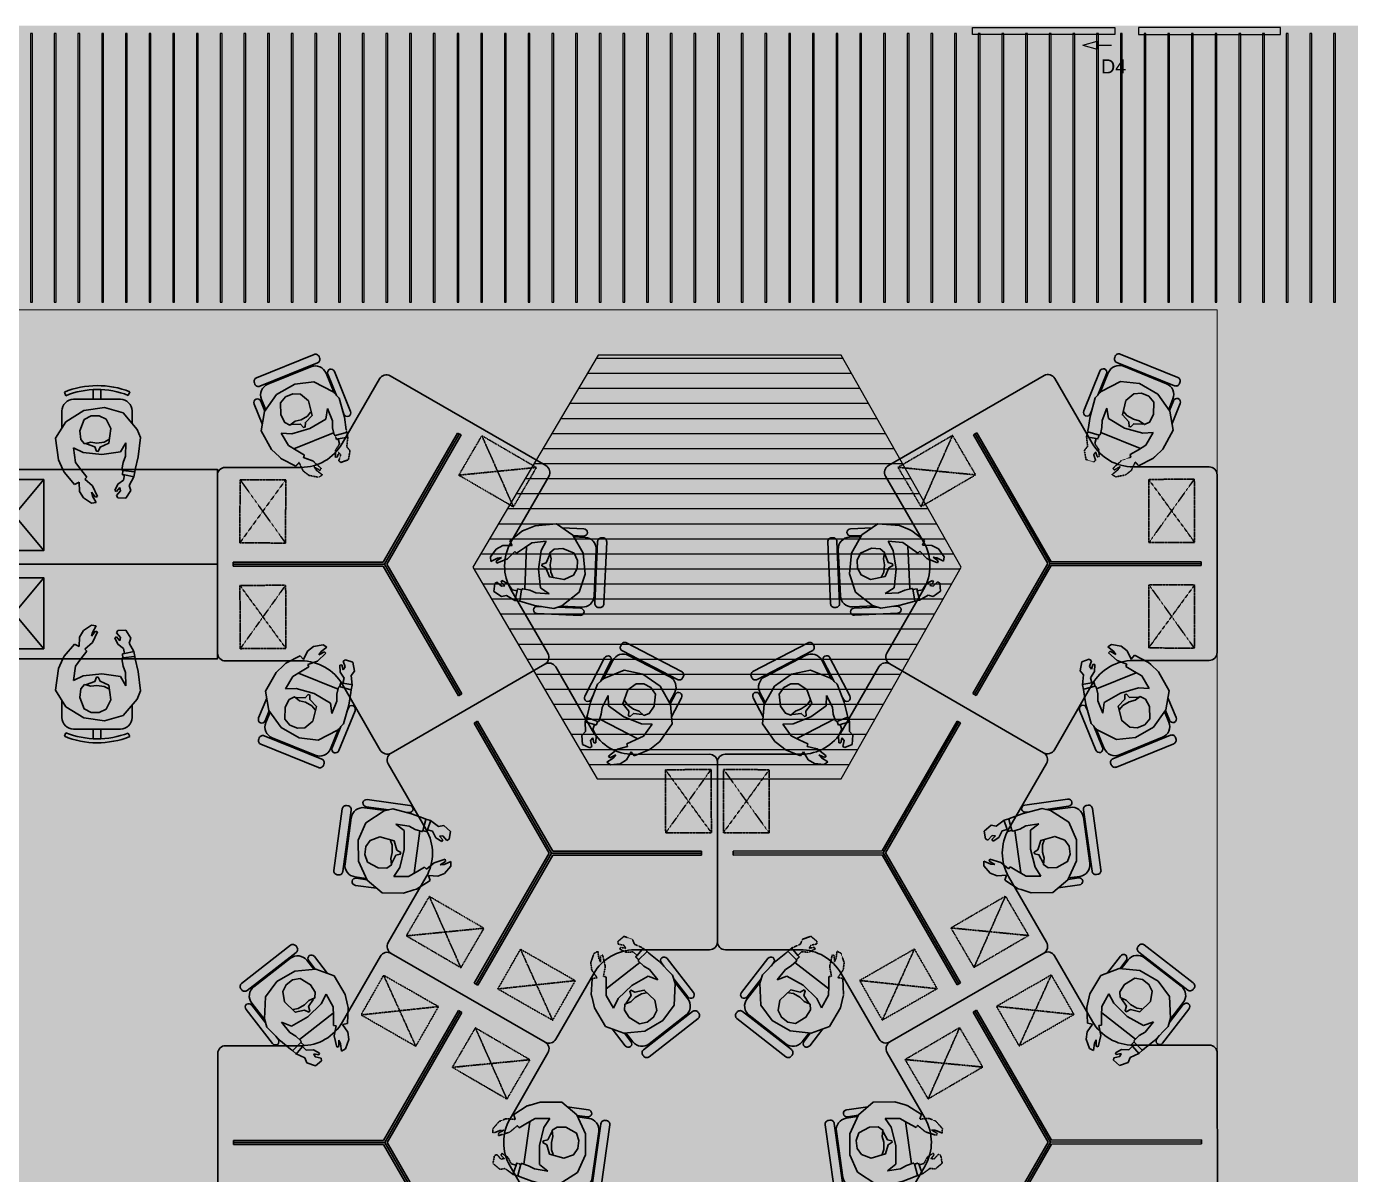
# Model space of a CAD drawing. Header units: millimetres. Extents: x 263321 to 4958806, y 33647 to 987811.
# Drawn here: x 2375813 to 2384197, y 465209 to 472477 of the extents above; entities that cross this region are included whole.
import ezdxf

# ---------------------------------------------------------------- set-up
doc = ezdxf.new("R2010")
doc.units = ezdxf.units.MM
doc.linetypes.add('( Hidden )', pattern=[0.375, 0.25, -0.125])
doc.linetypes.add('HIDDEN2', pattern=[0.1875, 0.125, -0.0625])
for name, color, linetype, lineweight in [('A-FURN-MODULAR', 6, 'Continuous', 18), ('A-FURN-TABLE-GROMMET', 7, 'Continuous', 9), ('FURNITURE', 30, 'Continuous', 5)]:
    doc.layers.add(name, color=color, linetype=linetype, lineweight=lineweight)
for name, color, linetype in [('CEILING TOA', 7, 'Continuous'), ('DOOR', 5, 'Continuous'), ('FLOORING TOA', 7, 'Continuous')]:
    doc.layers.add(name, color=color, linetype=linetype)
doc.layers.add('DOOR INDICATION', color=7, linetype='Continuous', lineweight=0, true_color=0xd10069)
doc.styles.add('2MM', font='arial.ttf')
pattern_1 = [(180, (13069.08, -1205.73), (-7e-15, -95.25), [])]

# ---------------------------------------------------------------- blocks, each defined once
blk = doc.blocks.new('bhguyfjhg')
at = {"layer": 'FURNITURE', "color": 20, "lineweight": 30}
for p, q in [((565286.4, -8857.1), (564312.2, -9419.7)), ((565595, -9291.4), (565354.7, -8875.4)), ((566328.1, -9441.4), (565854.8, -9441.4)), ((564534.1, -9903.8), (564293.9, -9488)), ((566378.1, -10628.9), (566378.1, -9491.4)), ((564534.1, -10203.9), (564293.9, -10619.7)), ((565286.4, -11250.7), (564312.2, -10688)), ((566328.1, -10678.9), (565847.6, -10678.9)), ((565587.8, -10828.8), (565354.7, -11232.4))]:
    blk.add_line(p, q, dxfattribs=at)
at = {"layer": 'FURNITURE', "color": 8, "lineweight": 30, "ltscale": 5}
for p, q in [((565794.3, -8834), (565711, -8940.7)), ((565789.1, -8914.3), (565830.1, -8861.9)), ((565798.4, -8915.3), (565842.7, -8858.6)), ((566219.5, -9050.8), (565910, -8809.1)), ((565945.9, -8845.9), (566178, -9027)), ((564085.9, -9850.4), (564220.1, -9831.9)), ((564158.1, -9886.2), (564092.1, -9895.3)), ((564059.8, -10326.9), (564006.3, -9937.9)), ((564154.2, -9894.8), (564082.9, -9904.6)), ((564020.1, -9987.5), (564060.2, -10279.1)), ((566151.1, -11037, 0), (566088.6, -10916.8, 0)), ((566075.4, -11006.9, 0), (566108.6, -11070.7, 0)), ((566080.1, -10998.8, 0), (566110.9, -11057.9, 0)), ((565777.2, -11333.6, 0), (566125.7, -11152.5, 0)), ((566077.2, -11170, 0), (565816, -11305.7, 0))]:
    blk.add_line(p, q, dxfattribs=at)
at = {"layer": 'FURNITURE', "color": 8, "lineweight": 30}
for p, q in [((565599.1, -9073.6, 0), (565668.9, -8956, 0)), ((565668.9, -8956, 0), (565784.9, -8913.9, 0)), ((565784.9, -8913.9, 0), (565917.4, -8927, 0)), ((565917.4, -8927, 0), (566031.9, -8993.5, 0)), ((566031.9, -8993.5, 0), (566103.8, -9091.4, 0)), ((565583.7, -9139, 0), (565599.1, -9073.6, 0)), ((565720.1, -9073.1, 0), (565674.2, -9153.4, 0)), ((565750, -9133.2, 0), (565720.1, -9073.1, 0)), ((565835.5, -9216.1, 0), (565750, -9133.2, 0)), ((566103.8, -9091.4, 0), (566110, -9229.1, 0)), ((565584.1, -9258.8, 0), (565579.3, -9157.5, 0)), ((565673.6, -9209.2, 0), (565672.9, -9270.5, 0)), ((565673.6, -9209.2, 0), (565674.2, -9153.4, 0)), ((565938.9, -9275, 0), (565835.5, -9216.1, 0)), ((566001.1, -9250.5, 0), (565948.2, -9316.2, 0)), ((566094, -9281.6, 0), (566007.7, -9369.6, 0)), ((566110, -9229.1, 0), (566094, -9281.6, 0)), ((565878.1, -9368.9, 0), (565911.3, -9338.5, 0)), ((565948.2, -9316.2, 0), (565911.3, -9338.5, 0)), ((565944.3, -9420.6, 0), (566007.7, -9369.6, 0)), ((565845.3, -9428.3, 0), (565869, -9405.2, 0)), ((565869, -9405.2, 0), (565860.1, -9396.7, 0)), ((564254.4, -9803.2, 0), (564159.8, -9882.4, 0)), ((564391.2, -9801.9, 0), (564254.4, -9803.2, 0)), ((564455.5, -9821.5, 0), (564391.2, -9801.9, 0)), ((564159.8, -9882.4, 0), (564104.5, -10003.5, 0)), ((564473.7, -9827, 0), (564455.5, -9821.5, 0)), ((564558.9, -9882, 0), (564473.7, -9827, 0)), ((564548.5, -9912.3, 0), (564558.9, -9882, 0)), ((564366.9, -9962.4, 0), (564330, -9906.3, 0)), ((564330, -9906.3, 0), (564422.4, -9907, 0)), ((564395.7, -10077.9, 0), (564366.9, -9962.4, 0)), ((564471, -9934.5, 0), (564422.4, -9907, 0)), ((564471, -9934.5, 0), (564524.4, -9964.7, 0)), ((564524.4, -9964.7, 0), (564535.2, -9952, 0)), ((564535.2, -9952, 0), (564584.1, -9993.3, 0)), ((564607.2, -9907.7, 0), (564548.5, -9912.3, 0)), ((564650.6, -9925.8, 0), (564607.2, -9907.7, 0)), ((564691.1, -9972.4, 0), (564650.6, -9925.8, 0)), ((564690.5, -10000.8, 0), (564691.1, -9972.4, 0)), ((564104.5, -10003.5, 0), (564104.5, -10135.9, 0)), ((564584.1, -9993.3, 0), (564654.2, -10015.1, 0)), ((564657.3, -10001.7, 0), (564622, -9981.1, 0)), ((564622, -9981.1, 0), (564647.3, -9983.3, 0)), ((564647.3, -9983.3, 0), (564690.5, -10000.8, 0)), ((564654.2, -10015.1, 0), (564657.3, -10001.7, 0)), ((564104.5, -10135.9, 0), (564153, -10247.3, 0)), ((564394.6, -10197, 0), (564395.7, -10077.9, 0)), ((564632.5, -10128, 0), (564595.4, -10152, 0)), ((564617.9, -10161.8, 0), (564639.4, -10138.4, 0)), ((564639.4, -10138.4, 0), (564632.5, -10128, 0)), ((564665, -10134.8, 0), (564639.1, -10163.7, 0)), ((564679.9, -10142, 0), (564665, -10134.8, 0)), ((564689.2, -10191.5, 0), (564679.9, -10142, 0)), ((564342.3, -10238.4, 0), (564425.6, -10225.7, 0)), ((564425.6, -10225.7, 0), (564463.4, -10204.9, 0)), ((564506.4, -10191.5, 0), (564463.4, -10204.9, 0)), ((564510.2, -10191.2, 0), (564505.7, -10191.6, 0)), ((564511.6, -10197.2, 0), (564510.2, -10191.2, 0)), ((564539.5, -10189.9, 0), (564511.6, -10197.2, 0)), ((564542.3, -10201.9, 0), (564539.5, -10189.9, 0)), ((564574.2, -10193, 0), (564542.3, -10201.9, 0)), ((564562.5, -10260.1, 0), (564612.4, -10223.6, 0)), ((564595.4, -10152, 0), (564574.2, -10193, 0)), ((564612.4, -10223.6, 0), (564645.1, -10228.5, 0)), ((564639.1, -10163.7, 0), (564617.9, -10161.8, 0)), ((564645.1, -10228.5, 0), (564689.2, -10191.5, 0)), ((564153, -10247.3, 0), (564269, -10321.8, 0)), ((564322.4, -10334.3, 0), (564441.9, -10304, 0)), ((564517.8, -10274.8, 0), (564441.9, -10304, 0)), ((564517.8, -10274.8, 0), (564532.5, -10269.1, 0)), ((564532.5, -10269.1, 0), (564562.5, -10260.1, 0)), ((564269, -10321.8, 0), (564322.4, -10334.3, 0)), ((565679.1, -10630.4, 0), (565701.9, -10613.5, 0)), ((565718.3, -10655.6, 0), (565679.1, -10630.4, 0)), ((565701.9, -10613.5, 0), (565763.3, -10619.6, 0)), ((565763.3, -10619.6, 0), (565803.1, -10644.6, 0)), ((565803.1, -10644.6, 0), (565833.4, -10695.2, 0)), ((565524.2, -10741.6, 0), (565569.9, -10720.6, 0)), ((565569.9, -10720.6, 0), (565584.4, -10728.6, 0)), ((565584.4, -10728.6, 0), (565575.8, -10766.5, 0)), ((565688.4, -10668.3, 0), (565697.5, -10658, 0)), ((565746.6, -10712.9, 0), (565688.4, -10668.3, 0)), ((565697.5, -10658, 0), (565734.7, -10675, 0)), ((565734.7, -10675, 0), (565718.3, -10655.6, 0)), ((565808.6, -10729, 0), (565746.6, -10712.9, 0)), ((565804.5, -10745.1, 0), (565808.6, -10729, 0)), ((565833.4, -10695.2, 0), (565852, -10669.2, 0)), ((565852, -10669.2, 0), (565946.2, -10707, 0)), ((565946.2, -10707, 0), (565961.2, -10718.7, 0)), ((565961.2, -10718.7, 0), (566014.3, -10759.8, 0)), ((565519.5, -10799, 0), (565524.2, -10741.6, 0)), ((565542.3, -10822.9, 0), (565519.5, -10799, 0)), ((565575.8, -10766.5, 0), (565589.6, -10782.7, 0)), ((565610.6, -10795.4, 0), (565589.3, -10836.3, 0)), ((565589.6, -10782.7, 0), (565596.3, -10751.6, 0)), ((565596.3, -10751.6, 0), (565608.7, -10751.2, 0)), ((565608.7, -10751.2, 0), (565610.6, -10795.4, 0)), ((565860, -10771.2, 0), (565804.5, -10745.1, 0)), ((565860, -10771.2, 0), (565910.5, -10795, 0)), ((565964.4, -10870.1, 0), (565910.5, -10795, 0)), ((566014.3, -10759.8, 0), (566092.2, -10872.2, 0)), ((565541.3, -10884.7, 0), (565542.3, -10822.9, 0)), ((565551.3, -10914.4, 0), (565541.3, -10884.7, 0)), ((565589.3, -10836.3, 0), (565600.5, -10867.5, 0)), ((565600.5, -10867.5, 0), (565611.9, -10862.9, 0)), ((565611.9, -10862.9, 0), (565622.1, -10889.9, 0)), ((565622.1, -10889.9, 0), (565627.8, -10887.6, 0)), ((565627.8, -10887.6, 0), (565630.1, -10891.5, 0)), ((565629.7, -10890.9, 0), (565643.6, -10933.7, 0)), ((565786.4, -10915.6, 0), (565897.3, -10872.4, 0)), ((565897.3, -10872.4, 0), (565964.4, -10870.1, 0)), ((566092.2, -10872.2, 0), (566082.3, -10995.2, 0)), ((565555.2, -10929.6, 0), (565551.3, -10914.4, 0)), ((565555.2, -10929.6, 0), (565575.2, -11008.5, 0)), ((565648.5, -10976.6, 0), (565643.6, -10933.7, 0)), ((565686.3, -11051.9, 0), (565648.5, -10976.6, 0)), ((565689.9, -10985.3, 0), (565786.4, -10915.6, 0)), ((565619.5, -11123.5, 0), (565575.2, -11008.5, 0)), ((566082.3, -10995.2, 0), (566015.4, -11110.3, 0)), ((565660.5, -11159.9, 0), (565619.5, -11123.5, 0)), ((566015.4, -11110.3, 0), (565907.3, -11186.8)), ((565788.3, -11211.5, 0), (565660.5, -11159.9, 0)), ((565907.3, -11186.8), (565788.3, -11211.5, 0))]:
    blk.add_line(p, q, dxfattribs=at)
at = {"layer": 'FURNITURE', "color": 20, "linetype": 'HIDDEN2', "lineweight": 30, "ltscale": 0.3}
for p, q in [((565334.6, -8995.6), (565130.7, -9445.5)), ((564987.2, -9194), (565477.8, -9246.6)), ((564753.6, -9329), (564554, -9780.2)), ((564408.1, -9530.7), (564899.7, -9579)), ((566340.2, -10182.8), (566049.2, -10581.2)), ((566338.2, -10582.8), (566050.6, -10181.2))]:
    blk.add_line(p, q, dxfattribs=at)
at = {"layer": 'FURNITURE', "color": 18, "lineweight": 30, "ltscale": 5, "true_color": 0x000000}
for p, q in [((564860.1, -9218.7), (564838.5, -9231.3)), ((564838.5, -10876.5), (564860.1, -10889))]:
    blk.add_line(p, q, dxfattribs=at)
at = {"layer": 'FURNITURE', "color": 20, "lineweight": 30, "ltscale": 5}
for p, q in [((565335.3, -10041.4), (564860.1, -9218.7)), ((565313.6, -10053.9), (564838.5, -9231.3)), ((565328.1, -10053.9), (564849.3, -9225)), ((565313.6, -10053.9), (564838.5, -10876.5)), ((565328.1, -10053.9), (564849.3, -10882.8)), ((566278.1, -10053.9), (565328.1, -10053.9)), ((566278.1, -10041.4), (565335.3, -10041.4)), ((566278.1, -10066.4), (566278.1, -10041.4)), ((565335.3, -10066.4), (564860.1, -10889)), ((566278.1, -10066.4), (565335.3, -10066.4))]:
    blk.add_line(p, q, dxfattribs=at)
at = {"layer": 'FURNITURE', "color": 8, "linetype": '( Hidden )', "lineweight": 30, "ltscale": 2}
for p, q in [((565579.3, -9157.5, 0), (565583.7, -9139, 0)), ((565582, -9313.5, 0), (565615.5, -9265, 0)), ((565615.5, -9265, 0), (565584.1, -9258.8, 0)), ((565672.9, -9270.5, 0), (565656.5, -9273.5, 0)), ((565656.5, -9273.5, 0), (565667.6, -9336.5, 0)), ((565575.8, -9360.1, 0), (565582, -9313.5, 0)), ((565595.8, -9418.5, 0), (565575.8, -9360.1, 0)), ((565627.3, -9386.1, 0), (565620.7, -9432.2, 0)), ((565638.1, -9363.1, 0), (565627.3, -9386.1, 0)), ((565638.1, -9404, 0), (565638.1, -9363.1, 0)), ((565667.6, -9336.5, 0), (565651.3, -9408, 0)), ((565860.1, -9396.7, 0), (565880.4, -9376.3, 0)), ((565620.7, -9432.2, 0), (565595.8, -9418.5, 0)), ((565651.3, -9408, 0), (565638.1, -9404, 0)), ((565749.4, -9477.6, 0), (565787.3, -9469.7, 0)), ((565759.8, -9446.1, 0), (565799.2, -9426, 0)), ((565765.3, -9457.2, 0), (565759.8, -9446.1, 0)), ((565796.4, -9450.4, 0), (565765.3, -9457.2, 0)), ((565787.3, -9469.7, 0), (565796.4, -9450.4, 0)), ((565799.2, -9426, 0), (565845.3, -9428.3, 0)), ((565909.2, -9451.8, 0), (565852.6, -9476.7, 0)), ((565932.1, -9430.5, 0), (565909.2, -9451.8, 0)), ((565944.3, -9420.6, 0), (565932.1, -9430.5, 0)), ((565748, -9494.1, 0), (565749.4, -9477.6, 0)), ((565786.2, -9526.9, 0), (565748, -9494.1, 0)), ((565840.4, -9507.4, 0), (565786.2, -9526.9, 0)), ((565852.6, -9476.7, 0), (565840.4, -9507.4, 0))]:
    blk.add_line(p, q, dxfattribs=at)
at = {"layer": 'FURNITURE', "color": 8, "linetype": '( Hidden )', "lineweight": 30, "ltscale": 3}
for p, q in [((565875.9, -9372, 0), (565878.5, -9368.3, 0)), ((565880.4, -9376.3, 0), (565875.9, -9372, 0))]:
    blk.add_line(p, q, dxfattribs=at)
at = {"layer": 'FURNITURE', "color": 8, "lineweight": 30, "ltscale": 5}
for points in [[(566254.8, -9005.5), (565945.3, -8763.9, 0.414214), (565910.8, -8768.1), (565905.7, -8774.6, 0.414214), (565910, -8809.1), (566219.5, -9050.8, 0.414214), (566253.9, -9046.5), (566259.1, -9040, 0.414214)], [(564003, -10334.7), (563949.5, -9945.7, -0.414214), (563970.4, -9918), (563978.7, -9916.9, -0.414214), (564006.3, -9937.9), (564059.8, -10326.9, -0.414214), (564038.8, -10354.6), (564030.6, -10355.7, -0.414214)]]:
    blk.add_lwpolyline(points, format="xyb", close=True, dxfattribs=at)
for points in [[(565789.1, -8914.3), (565830.1, -8861.9, 0.392119), (565827.3, -8828.6, 0.392119), (565794.3, -8834), (565711, -8940.7)], [(566107.7, -9236.7), (566190.7, -9130.3, 0.414214), (566178, -9027), (565945.9, -8845.9, 0.414214), (565842.7, -8858.6), (565798.4, -8915.3)], [(566038.3, -9338.4), (566022.9, -9358.1, 0.392119), (566025.7, -9391.4, 0.392119), (566058.6, -9386), (566226.3, -9171.2, 0.392119), (566223.5, -9138, 0.392119), (566190.6, -9143.3), (566101.2, -9257.8)], [(564158.1, -9886.2), (564092.1, -9895.3, -0.392119), (564064.8, -9876.2, -0.392119), (564085.9, -9850.4), (564220.1, -9831.9)], [(564276.7, -10323.6), (564143.1, -10342, -0.414214), (564060.2, -10279.1), (564020.1, -9987.5, -0.414214), (564082.9, -9904.6), (564154.2, -9894.8)], [(564399.5, -10314.7), (564424.4, -10311.3, -0.392119), (564451.7, -10330.4, -0.392119), (564430.5, -10356.2), (564160.6, -10393.3, -0.392119), (564133.2, -10374.2, -0.392119), (564154.4, -10348.4), (564298.2, -10328.6)]]:
    blk.add_lwpolyline(points, format="xyb", dxfattribs=at)
at = {"layer": 'FURNITURE', "color": 20, "linetype": 'HIDDEN2', "lineweight": 30, "ltscale": 0.3}
for points in [[(565334.6, -8995.6), (565477.8, -9246.6), (565130.7, -9445.5), (564987.2, -9194)], [(564408.1, -9530.7), (564554, -9780.2), (564899.7, -9579), (564753.6, -9329)], [(566338.2, -10582.8), (566049.2, -10581.2), (566050.6, -10181.2), (566340.2, -10182.8)]]:
    blk.add_lwpolyline(points, close=True, dxfattribs=at)
at = {"layer": 'FURNITURE', "color": 8, "lineweight": 30}
for points in [[(565928, -9169.3), (565896.4, -9163.6), (565856.1, -9140.2), (565828.9, -9112.7), (565791.9, -9096.5), (565789.5, -9060.3), (565818.4, -9013.7), (565884, -8973.9), (565933.4, -8983), (565973.2, -9014), (565993.7, -9057.1), (565982.4, -9122), (565914.4, -9187), (565855.5, -9173.2), (565829.8, -9186.5), (565822.3, -9178.8), (565830.7, -9152), (565800.5, -9104)], [(565938.9, -9275), (566001.1, -9250.5)], [(565877.8, -9377.2), (565930.3, -9429.6)], [(565869, -9405.2), (565910.1, -9454.4)], [(564308.7, -10134.4), (564319.7, -10104.2), (564319.7, -10057.6), (564309.6, -10020.3), (564314.1, -9980.2), (564284, -9959.9), (564229.2, -9961.5), (564161.9, -9998.2), (564144.9, -10045.5), (564151.8, -10095.5), (564178.7, -10134.9), (564240.5, -10157.7), (564330.9, -10131.6), (564348.5, -10073.7), (564372.9, -10058.2), (564370.1, -10047.8), (564342.6, -10041.5), (564316.4, -9991.4)], [(564394.6, -10197), (564342.3, -10238.4)], [(564513.7, -10195.4), (564532.7, -10267.2)], [(564542.3, -10201.9), (564564.2, -10262.2)]]:
    blk.add_lwpolyline(points, dxfattribs=at)
at = {"layer": 'FURNITURE', "color": 8, "lineweight": 30, "ltscale": 5}
for points in [[(565673.8, -9193.6), (565887.4, -9360.4)], [(564457.4, -9926.8), (564494.3, -10195.3)]]:
    blk.add_lwpolyline(points, dxfattribs=at)
at = {"layer": 'FURNITURE', "color": 8, "lineweight": 30, "ltscale": 5, "elevation": 0}
blk.add_lwpolyline([(565874.1, -10777.9), (565633.6, -10902.9)], dxfattribs=at)
at = {"layer": 'FURNITURE', "color": 8, "lineweight": 30, "elevation": 0}
for points in [[(565600.5, -10867.5), (565538.6, -10884.5)], [(565622.3, -10887.2), (565552.8, -10913.1)], [(565790.5, -11019.2), (565808.8, -10992.9), (565846.9, -10965.9), (565883.2, -10952.6), (565913.3, -10925.7), (565947.2, -10938.6), (565977.6, -10984.2), (565986.6, -11060.4), (565957.7, -11101.6), (565913, -11124.9), (565865.3, -11125.6), (565810.9, -11088.3), (565780.1, -10999.5), (565817.1, -10951.7), (565815.7, -10922.8), (565825.8, -10919.1), (565846.8, -10937.9), (565902.9, -10930.4)], [(565689.9, -10985.3), (565686.3, -11051.9)]]:
    blk.add_lwpolyline(points, dxfattribs=at)
at = {"layer": 'FURNITURE', "color": 8, "lineweight": 30, "ltscale": 5, "elevation": 0}
for points in [[(566080.1, -10998.8), (566110.9, -11057.9, 0.392119), (566142.2, -11069.2, 0.392119), (566151.1, -11037), (566088.6, -10916.8)], [(565590.9, -11049.3), (565579.3, -11027, 0.392119), (565548, -11015.8, 0.392119), (565539.1, -11047.9), (565664.8, -11289.7, 0.392119), (565696.2, -11301, 0.392119), (565705, -11268.8), (565638, -11140)], [(565654.6, -11154.6), (565716.8, -11274.3, 0.414214), (565816, -11305.7), (566077.2, -11170, 0.414214), (566108.6, -11070.7), (566075.4, -11006.9)]]:
    blk.add_lwpolyline(points, format="xyb", dxfattribs=at)
blk.add_lwpolyline([(565803.6, -11384.5), (566152.1, -11203.4, 0.414214), (566162.6, -11170.4), (566158.7, -11163, 0.414214), (566125.7, -11152.5), (565777.2, -11333.6, 0.414214), (565766.7, -11366.7), (565770.6, -11374.1, 0.414214)], format="xyb", close=True, dxfattribs=at)
at = {"layer": 'FURNITURE', "color": 20, "lineweight": 30}
for centre, start, end in [((565311.4, -8900.4), 30.01046, 120.01044), ((564337.2, -9463), 120.01044, 210.01046), ((566328.1, -9491.4), 360, 90.00001), ((564337.2, -10644.7), 149.98956, 239.98956), ((566328.1, -10628.9), 270.00001, 360), ((565311.4, -11207.4), 239.98956, 329.98956)]:
    blk.add_arc(centre, 50, start, end, dxfattribs=at)
at = {"layer": 'FURNITURE', "color": 8, "lineweight": 30}
for centre, start, end in [((565854.8, -9141.4), 210.01046, 270.00001), ((564274.3, -10053.9), 329.98956, 30.01046), ((565847.6, -10978.9), 90.00001, 149.98956)]:
    blk.add_arc(centre, 300, start, end, dxfattribs=at)
blk = doc.blocks.new('f')
at = {"layer": 'FURNITURE', "color": 20, "lineweight": 30}
for p, q in [((1771584.1, 166310.4, 0), (1770984.1, 166310.4, 0)), ((1771584.1, 166310.4, 0), (1772184.1, 166310.4, 0)), ((1771048, 165210.4, 0), (1771498, 164835.4, 0)), ((1771048, 164835.4, 0), (1771498, 165210.4, 0)), ((1772120.2, 165210.4, 0), (1771670.2, 164835.4, 0)), ((1772120.2, 164835.4, 0), (1771670.2, 165210.4, 0))]:
    blk.add_line(p, q, dxfattribs=at)
at = {"layer": 'FURNITURE', "color": 8, "lineweight": 30}
for p, q in [((1770614.1, 165769.7, 0), (1770691.6, 165769.7, 0)), ((1770625.4, 165713.1, 0), (1770730.5, 165802.9, 0)), ((1770730.5, 165802.9, 0), (1770781.9, 165822.6, 0)), ((1770781.9, 165822.6, 0), (1770904.7, 165808.8, 0)), ((1770984.1, 165790.2, 0), (1770904.7, 165808.8, 0)), ((1770984.1, 165790.2, 0), (1770999.5, 165786.6, 0)), ((1770999.5, 165786.6, 0), (1771030.5, 165781.7, 0)), ((1771030.5, 165781.7, 0), (1771085.1, 165752.3, 0)), ((1771085.1, 165752.3, 0), (1771116.9, 165761.5, 0)), ((1771116.9, 165761.5, 0), (1771165.8, 165730.8, 0)), ((1772051.4, 165761.5, 0), (1772002.5, 165730.8, 0)), ((1772083.2, 165752.3, 0), (1772051.4, 165761.5, 0)), ((1772137.7, 165781.7, 0), (1772083.2, 165752.3, 0)), ((1772168.8, 165786.6, 0), (1772137.7, 165781.7, 0)), ((1772184.1, 165790.2, 0), (1772168.8, 165786.6, 0)), ((1772184.1, 165790.2, 0), (1772263.6, 165808.8, 0)), ((1772386.4, 165822.6, 0), (1772263.6, 165808.8, 0)), ((1772437.7, 165802.9, 0), (1772386.4, 165822.6, 0)), ((1772542.8, 165713.1, 0), (1772437.7, 165802.9, 0)), ((1772554.1, 165769.7, 0), (1772476.6, 165769.7, 0)), ((1770540.1, 165399.7, 0), (1770540.1, 165695.7, 0)), ((1770592.4, 165595.8, 0), (1770625.4, 165713.1, 0)), ((1770814.7, 165730.1, 0), (1770899.2, 165728.8, 0)), ((1770872.3, 165696, 0), (1770889.7, 165577.9, 0)), ((1770899.2, 165728.8, 0), (1770939.6, 165713.4, 0)), ((1770984.1, 165705.9, 0), (1770939.6, 165713.4, 0)), ((1770988, 165706.1, 0), (1770983.4, 165705.9, 0)), ((1770988.6, 165712.3, 0), (1770988, 165706.1, 0)), ((1771017.3, 165708.8, 0), (1770988.6, 165712.3, 0)), ((1771018.5, 165721.1, 0), (1771017.3, 165708.8, 0)), ((1771051.4, 165716.6, 0), (1771018.5, 165721.1, 0)), ((1771078, 165678.8, 0), (1771051.4, 165716.6, 0)), ((1771118.1, 165660.1, 0), (1771078, 165678.8, 0)), ((1771119.8, 165696.4, 0), (1771099, 165691.6, 0)), ((1771099, 165691.6, 0), (1771123.6, 165671.3, 0)), ((1771123.6, 165671.3, 0), (1771118.1, 165660.1, 0)), ((1771149.5, 165671.2, 0), (1771119.8, 165696.4, 0)), ((1771163.4, 165680.4, 0), (1771149.5, 165671.2, 0)), ((1771165.8, 165730.8, 0), (1771163.4, 165680.4, 0)), ((1772002.5, 165730.8, 0), (1772004.9, 165680.4, 0)), ((1772004.9, 165680.4, 0), (1772018.8, 165671.2, 0)), ((1772018.8, 165671.2, 0), (1772048.4, 165696.4, 0)), ((1772069.3, 165691.6, 0), (1772044.7, 165671.3, 0)), ((1772044.7, 165671.3, 0), (1772050.1, 165660.1, 0)), ((1772048.4, 165696.4, 0), (1772069.3, 165691.6, 0)), ((1772050.1, 165660.1, 0), (1772090.3, 165678.8, 0)), ((1772090.3, 165678.8, 0), (1772116.9, 165716.6, 0)), ((1772116.9, 165716.6, 0), (1772149.8, 165721.1, 0)), ((1772149.8, 165721.1, 0), (1772151, 165708.8, 0)), ((1772151, 165708.8, 0), (1772179.7, 165712.3, 0)), ((1772179.7, 165712.3, 0), (1772180.3, 165706.1, 0)), ((1772180.3, 165706.1, 0), (1772184.8, 165705.9, 0)), ((1772184.1, 165705.9, 0), (1772228.7, 165713.4, 0)), ((1772269.1, 165728.8, 0), (1772228.7, 165713.4, 0)), ((1772353.6, 165730.1, 0), (1772269.1, 165728.8, 0)), ((1772295.9, 165696, 0), (1772278.6, 165577.9, 0)), ((1772575.8, 165595.8, 0), (1772542.8, 165713.1, 0)), ((1772628.1, 165399.7, 0), (1772628.1, 165695.7, 0)), ((1770610.5, 165464.2, 0), (1770592.4, 165595.8, 0)), ((1770889.7, 165577.9, 0), (1770876.9, 165459.2, 0)), ((1772278.6, 165577.9, 0), (1772291.4, 165459.2, 0)), ((1772557.7, 165464.2, 0), (1772575.8, 165595.8, 0)), ((1771045.5, 165471.8, 0), (1771088.4, 165519.6, 0)), ((1771088.4, 165519.6, 0), (1771155.1, 165550.8, 0)), ((1771160, 165537.9, 0), (1771127.7, 165512.6, 0)), ((1771127.7, 165512.6, 0), (1771152.6, 165518.3, 0)), ((1771152.6, 165518.3, 0), (1771193.1, 165541.5, 0)), ((1771155.1, 165550.8, 0), (1771160, 165537.9, 0)), ((1771197.6, 165513.4, 0), (1771163.8, 165461.6, 0)), ((1771193.1, 165541.5, 0), (1771197.6, 165513.4, 0)), ((1771975.1, 165541.5, 0), (1771970.7, 165513.4, 0)), ((1771970.7, 165513.4, 0), (1772004.5, 165461.6, 0)), ((1772015.7, 165518.3, 0), (1771975.1, 165541.5, 0)), ((1772013.2, 165550.8, 0), (1772008.2, 165537.9, 0)), ((1772008.2, 165537.9, 0), (1772040.5, 165512.6, 0)), ((1772079.8, 165519.6, 0), (1772013.2, 165550.8, 0)), ((1772040.5, 165512.6, 0), (1772015.7, 165518.3, 0)), ((1772122.7, 165471.8, 0), (1772079.8, 165519.6, 0)), ((1770682, 165351.4, 0), (1770610.5, 165464.2, 0)), ((1770876.9, 165459.2, 0), (1770847.8, 165398.5, 0)), ((1770847.8, 165398.5, 0), (1770939.6, 165411.7, 0)), ((1770984.1, 165445.7, 0), (1770939.6, 165411.7, 0)), ((1770984.1, 165445.7, 0), (1771033, 165483, 0)), ((1771033, 165483, 0), (1771045.5, 165471.8, 0)), ((1771123.1, 165437.7, 0), (1771064.1, 165434.2, 0)), ((1771064.1, 165434.2, 0), (1771078.6, 165405.6, 0)), ((1771163.8, 165461.6, 0), (1771123.1, 165437.7, 0)), ((1772004.5, 165461.6, 0), (1772045.1, 165437.7, 0)), ((1772045.1, 165437.7, 0), (1772104.2, 165434.2, 0)), ((1772104.2, 165434.2, 0), (1772089.7, 165405.6, 0)), ((1772135.3, 165483, 0), (1772122.7, 165471.8, 0)), ((1772184.1, 165445.7, 0), (1772135.3, 165483, 0)), ((1772184.1, 165445.7, 0), (1772228.7, 165411.7, 0)), ((1772320.4, 165398.5, 0), (1772228.7, 165411.7, 0)), ((1772291.4, 165459.2, 0), (1772320.4, 165398.5, 0)), ((1772486.2, 165351.4, 0), (1772557.7, 165464.2, 0)), ((1770723.1, 165325.7, 0), (1770614.1, 165325.7, 0)), ((1770786.9, 165285.7, 0), (1770682, 165351.4, 0)), ((1770984.1, 165331.3, 0), (1770922.9, 165303.1, 0)), ((1771001.4, 165339.3, 0), (1770984.1, 165331.3, 0)), ((1771078.6, 165405.6, 0), (1771001.4, 165339.3, 0)), ((1772089.7, 165405.6, 0), (1772166.8, 165339.3, 0)), ((1772166.8, 165339.3, 0), (1772184.1, 165331.3, 0)), ((1772184.1, 165331.3, 0), (1772245.3, 165303.1, 0)), ((1772381.4, 165285.7, 0), (1772486.2, 165351.4, 0)), ((1772445.2, 165325.7, 0), (1772554.1, 165325.7, 0)), ((1770922.9, 165303.1, 0), (1770786.9, 165285.7, 0)), ((1772245.3, 165303.1, 0), (1772381.4, 165285.7, 0))]:
    blk.add_line(p, q, dxfattribs=at)
at = {"layer": 'FURNITURE', "color": 20, "lineweight": 30, "elevation": 0}
for points in [[(1770984.1, 164810.4), (1770984.1, 166310.4), (1771584.1, 166310.4), (1771584.1, 164810.4)], [(1772184.1, 164810.4), (1772184.1, 166310.4), (1771584.1, 166310.4), (1771584.1, 164810.4)], [(1771048, 165210.4), (1771048, 164835.4), (1771498, 164835.4), (1771498, 165210.4)], [(1772120.2, 165210.4), (1772120.2, 164835.4), (1771670.2, 164835.4), (1771670.2, 165210.4)]]:
    blk.add_lwpolyline(points, close=True, dxfattribs=at)
at = {"layer": 'FURNITURE', "color": 8, "lineweight": 30, "elevation": 0}
for points in [[(1770492.3, 165755.2), (1770515.2, 165745.9)], [(1770990.9, 165710.8), (1770999.9, 165784.7)], [(1771018.5, 165721.1), (1771032, 165784)], [(1772149.8, 165721.1), (1772136.3, 165784)], [(1772177.4, 165710.8), (1772168.3, 165784.7)], [(1772676, 165755.2), (1772653.1, 165745.9)], [(1770872.3, 165696), (1770814.7, 165730.1)], [(1772295.9, 165696), (1772353.6, 165730.1)], [(1770795.6, 165622.2), (1770810.5, 165593.7), (1770817, 165547.3), (1770812, 165508.9), (1770822, 165469.7), (1770794.9, 165445.4), (1770740.2, 165439.5), (1770668.2, 165466.7), (1770644.9, 165511.5), (1770644.9, 165562.1), (1770666.3, 165604.9), (1770724.6, 165636), (1770817.9, 165622.4), (1770843.4, 165567.3), (1770869.8, 165555.2), (1770868.3, 165544.5), (1770841.9, 165534.5), (1770822.7, 165481.1)], [(1772372.7, 165622.2), (1772357.7, 165593.7), (1772351.3, 165547.3), (1772356.3, 165508.9), (1772346.3, 165469.7), (1772373.4, 165445.4), (1772428.1, 165439.5), (1772500, 165466.7), (1772523.3, 165511.5), (1772523.3, 165562.1), (1772502, 165604.9), (1772443.6, 165636), (1772350.3, 165622.4), (1772324.9, 165567.3), (1772298.5, 165555.2), (1772299.9, 165544.5), (1772326.3, 165534.5), (1772345.6, 165481.1)], [(1770478.1, 165572.5), (1770540.1, 165572.5)], [(1770478.1, 165523.2), (1770540.1, 165523.2)], [(1772690.2, 165572.5), (1772628.1, 165572.5)], [(1772690.2, 165523.2), (1772628.1, 165523.2)], [(1770494.3, 165341), (1770517.2, 165350.3)], [(1772673.9, 165341), (1772651.1, 165350.3)]]:
    blk.add_lwpolyline(points, dxfattribs=at)
for points in [[(1770983.4, 165705.9, -0.034638), (1770984.1, 165695.7), (1770984.1, 165445.7)], [(1772184.8, 165705.9, 0.034638), (1772184.1, 165695.7), (1772184.1, 165445.7)]]:
    blk.add_lwpolyline(points, format="xyb", dxfattribs=at)
at = {"layer": 'FURNITURE', "color": 8, "lineweight": 30}
for centre, radius, start, end in [((1771010.5, 165550.6), 557.1, 158.45805, 202.09943), ((1771010.5, 165550.6), 532.5, 158.48386, 202.09943), ((1770614.1, 165695.7), 74, 90.00011, 180.00011), ((1772554.1, 165695.7), 74, 359.99989, 89.99989), ((1772157.7, 165550.6), 532.5, 337.90057, 21.51614), ((1772157.7, 165550.6), 557.1, 337.90057, 21.54195), ((1770614.1, 165399.7), 74, 180.00011, 270.00011), ((1772554.1, 165399.7), 74, 269.99989, 359.99989)]:
    blk.add_arc(centre, radius, start, end, dxfattribs=at)

msp = doc.modelspace()

# ---------------------------------------------------------------- hatches: boundary and pattern name
at = {"layer": 'CEILING TOA', "true_color": 0x7aafdf}
h = msp.add_hatch(dxfattribs=at)
h.set_pattern_fill('ANSI31', color=143, scale=30, angle=135)
h.set_pattern_definition(pattern_1)
h.paths.add_polyline_path([(2378639.9, 469054.6), (2381731, 469054.6), (2380970.6, 470395.3), (2379433.4, 470395.3)])
at = {"layer": 'CEILING TOA', "true_color": 0x939598}
h = msp.add_hatch(dxfattribs=at)
h.set_pattern_fill('ANSI31', color=252, scale=30, angle=135)
h.set_pattern_definition(pattern_1)
h.paths.add_polyline_path([(2381731, 469054.6), (2378639.9, 469054.6), (2379426.5, 467713.9), (2380970.6, 467713.9)])
at = {"layer": 'FLOORING TOA', "true_color": 0xc7c8ca}
h = msp.add_hatch(dxfattribs=at)
h.set_pattern_fill('EARTH', color=9, scale=120)
edge = h.paths.add_edge_path()
edge.add_line((2399150.3, 470683.1), (2406751.6, 470683.1))
edge.add_line((2406751.6, 470683.1), (2406751.6, 489283.1))
edge.add_line((2406751.6, 489283.1), (2406777, 491421.9))
edge.add_line((2406777, 491421.9), (2410711.6, 491383.1))
edge.add_line((2410711.6, 491383.1), (2410711.6, 490662.8))
edge.add_line((2410711.6, 490662.8), (2412251.6, 490662.8))
edge.add_line((2412251.6, 490662.8), (2412251.6, 491383.1))
edge.add_line((2412251.6, 491383.1), (2413501.6, 491383.1))
edge.add_line((2413501.6, 491383.1), (2413501.6, 490641.9))
edge.add_line((2413501.6, 490641.9), (2414541.6, 490641.9))
edge.add_line((2414541.6, 490641.9), (2414541.6, 491383.1))
edge.add_line((2414541.6, 491383.1), (2419059.8, 491383.1))
edge.add_line((2419059.8, 491383.1), (2419290.9, 492883.1))
edge.add_line((2419290.9, 492883.1), (2413191.6, 492883.1))
edge.add_line((2413191.6, 492883.1), (2413191.6, 495458.2))
edge.add_line((2413191.6, 495458.2), (2416206.2, 495458.2))
edge.add_line((2416206.2, 495458.2), (2416206.2, 496558.2))
edge.add_line((2416206.2, 496558.2), (2413191.6, 496558.2))
edge.add_line((2413191.6, 496558.2), (2413191.6, 498963.1))
edge.add_line((2413191.6, 498963.1), (2411651.6, 498963.1))
edge.add_line((2411651.6, 498963.1), (2411651.6, 492883.1))
edge.add_line((2411651.6, 492883.1), (2404451.6, 492883.1))
edge.add_line((2404451.6, 492883.1), (2404452.6, 502283.1))
edge.add_line((2404452.6, 502283.1), (2402951.6, 502283.1))
edge.add_line((2402951.6, 502283.1), (2402951.4, 497183.5))
edge.add_line((2402951.4, 497183.5), (2402951.6, 497133.1))
edge.add_line((2402951.6, 497133.1), (2399951.6, 497133.1))
edge.add_line((2399951.6, 497133.1), (2399951.6, 505326.9))
edge.add_arc((2397396.4, -38564.5), 543897.4, 89.730828, 95.307778)
edge.add_line((2347082.8, 503000.8), (2347082.9, 472483.1))
edge.add_line((2347082.9, 472483.1), (2343851.6, 472483.1))
edge.add_line((2343851.6, 472483.1), (2343851.6, 458383.2))
edge.add_line((2343851.6, 458383.2), (2354252.4, 458383.2))
edge.add_line((2354252.4, 458383.2), (2354252.7, 455753.4))
edge.add_arc((2374151.3, 141679.3), 314703.8, 88.069715, 93.625218, ccw=False)
edge.add_line((2384751.6, 456204.5), (2384751.6, 459200.3))
edge.add_line((2384751.6, 459200.3), (2394751.8, 459200.3))
edge.add_line((2394751.8, 459200.3), (2394749.6, 457484.3))
edge.add_line((2394749.6, 457484.3), (2395751.6, 457483.1))
edge.add_line((2395751.6, 457483.1), (2395751.6, 458383.1))
edge.add_line((2395751.6, 458383.1), (2396651.6, 458383.1))
edge.add_line((2396651.6, 458383.1), (2396651.6, 459197.4))
edge.add_line((2396651.6, 459197.4), (2399811.2, 459198))
edge.add_line((2399811.2, 459198), (2399811.2, 460833.1))
edge.add_line((2399811.2, 460833.1), (2398551.6, 460833.1))
edge.add_line((2398551.6, 460833.1), (2398551.6, 466883.1))
edge.add_line((2398551.6, 466883.1), (2403551.7, 466883.1))
edge.add_line((2403551.7, 466883.1), (2403551.7, 465533.1))
edge.add_line((2403551.7, 465533.1), (2407851.7, 465533.1))
edge.add_line((2407851.7, 465533.1), (2407851.7, 460783.1))
edge.add_line((2407851.7, 460783.1), (2409491.6, 460783.1))
edge.add_line((2409491.6, 460783.1), (2409496.3, 466883.1))
edge.add_line((2409496.3, 466883.1), (2415285.8, 466883.1))
edge.add_line((2415285.8, 466883.1), (2415516.9, 468383.1))
edge.add_line((2415516.9, 468383.1), (2399151.6, 468383.1))
edge.add_arc((2399151.6, 468983.1), 600, 180.00022, 269.99765, ccw=False)
edge.add_line((2398551.6, 468983.1), (2398551.6, 470083.1))
edge.add_arc((2399151.6, 470083.1), 600, 90.12503, 179.99987, ccw=False)
edge = h.paths.add_edge_path(flags=16)
edge.add_line((2350804.3, 495933.1), (2349254.3, 495933.1))
edge.add_arc((2349254.3, 495533.1), 400, 90.00028, 179.78887)
edge.add_line((2348854.3, 495534.5), (2348854.3, 492844.4))
edge.add_line((2348854.3, 492844.4), (2350804.3, 492844.4))
edge.add_line((2350804.3, 492844.4), (2350804.3, 495933.1))
h.paths.add_polyline_path([(2380451.6, 495933.1), (2394411.6, 495933.1), (2394411.6, 489283.1), (2388129.7, 489289.9), (2388129.7, 487283.1), (2379984.7, 487283), (2379984.7, 489283.1), (2380551.6, 489283.1)], flags=16)
edge = h.paths.add_edge_path(flags=16)
edge.add_line((2404951.6, 487283.1), (2348951.6, 487283.1))
edge.add_arc((2348951.6, 486983.1), 300, 90, 179.99701)
edge.add_line((2348651.6, 486983.1), (2348650.9, 472483.1))
edge.add_line((2348650.9, 472483.1), (2404951.6, 472483.1))
edge.add_line((2404951.6, 472483.1), (2404951.6, 487283.1))
h.paths.add_polyline_path([(2396751.6, 460833.1), (2396751.6, 464283.1)], flags=16)

# ---------------------------------------------------------------- linework, layer by layer
at = {"layer": 'A-FURN-TABLE-GROMMET', "elevation": 0}
msp.add_lwpolyline([(2354252.6, 456174.9), (2354252.4, 456174.9), (2354252.4, 470683.1), (2383351.6, 470683.1), (2383351.6, 456174.9)], dxfattribs=at)
at = {"layer": 'CEILING TOA', "elevation": 0}
for points in [[(2375839.1, 470731.8), (2375851.1, 470731.8), (2375851.1, 472431.8), (2375839.1, 472431.8)], [(2375989.1, 470731.8), (2376001.1, 470731.8), (2376001.1, 472431.8), (2375989.1, 472431.8)], [(2376139.1, 470731.8), (2376151.1, 470731.8), (2376151.1, 472431.8), (2376139.1, 472431.8)], [(2376289.1, 470731.8), (2376301.1, 470731.8), (2376301.1, 472431.8), (2376289.1, 472431.8)], [(2376439.1, 470731.8), (2376451.1, 470731.8), (2376451.1, 472431.8), (2376439.1, 472431.8)], [(2376589.1, 470731.8), (2376601.1, 470731.8), (2376601.1, 472431.8), (2376589.1, 472431.8)], [(2376739.1, 470731.8), (2376751.1, 470731.8), (2376751.1, 472431.8), (2376739.1, 472431.8)], [(2376889.1, 470731.8), (2376901.1, 470731.8), (2376901.1, 472431.8), (2376889.1, 472431.8)], [(2377039.1, 470731.8), (2377051.1, 470731.8), (2377051.1, 472431.8), (2377039.1, 472431.8)], [(2377189.1, 470731.8), (2377201.1, 470731.8), (2377201.1, 472431.8), (2377189.1, 472431.8)], [(2377339.1, 470731.8), (2377351.1, 470731.8), (2377351.1, 472431.8), (2377339.1, 472431.8)], [(2377489.1, 470731.8), (2377501.1, 470731.8), (2377501.1, 472431.8), (2377489.1, 472431.8)], [(2377639.1, 470731.8), (2377651.1, 470731.8), (2377651.1, 472431.8), (2377639.1, 472431.8)], [(2377789.1, 470731.8), (2377801.1, 470731.8), (2377801.1, 472431.8), (2377789.1, 472431.8)], [(2377939.1, 470731.8), (2377951.1, 470731.8), (2377951.1, 472431.8), (2377939.1, 472431.8)], [(2378089.1, 470731.8), (2378101.1, 470731.8), (2378101.1, 472431.8), (2378089.1, 472431.8)], [(2378239.1, 470731.8), (2378251.1, 470731.8), (2378251.1, 472431.8), (2378239.1, 472431.8)], [(2378389.1, 470731.8), (2378401.1, 470731.8), (2378401.1, 472431.8), (2378389.1, 472431.8)], [(2378539.1, 470731.8), (2378551.1, 470731.8), (2378551.1, 472431.8), (2378539.1, 472431.8)], [(2378689.1, 470731.8), (2378701.1, 470731.8), (2378701.1, 472431.8), (2378689.1, 472431.8)], [(2378839.1, 470731.8), (2378851.1, 470731.8), (2378851.1, 472431.8), (2378839.1, 472431.8)], [(2378989.1, 470731.8), (2379001.1, 470731.8), (2379001.1, 472431.8), (2378989.1, 472431.8)], [(2379139.1, 470731.8), (2379151.1, 470731.8), (2379151.1, 472431.8), (2379139.1, 472431.8)], [(2379289.1, 470731.8), (2379301.1, 470731.8), (2379301.1, 472431.8), (2379289.1, 472431.8)], [(2379439.1, 470731.8), (2379451.1, 470731.8), (2379451.1, 472431.8), (2379439.1, 472431.8)], [(2379589.1, 470731.8), (2379601.1, 470731.8), (2379601.1, 472431.8), (2379589.1, 472431.8)], [(2379739.1, 470731.8), (2379751.1, 470731.8), (2379751.1, 472431.8), (2379739.1, 472431.8)], [(2379889.1, 470731.8), (2379901.1, 470731.8), (2379901.1, 472431.8), (2379889.1, 472431.8)], [(2380039.1, 470731.8), (2380051.1, 470731.8), (2380051.1, 472431.8), (2380039.1, 472431.8)], [(2380189.1, 470731.8), (2380201.1, 470731.8), (2380201.1, 472431.8), (2380189.1, 472431.8)], [(2380339.1, 470731.8), (2380351.1, 470731.8), (2380351.1, 472431.8), (2380339.1, 472431.8)], [(2380489.1, 470731.8), (2380501.1, 470731.8), (2380501.1, 472431.8), (2380489.1, 472431.8)], [(2380639.1, 470731.8), (2380651.1, 470731.8), (2380651.1, 472431.8), (2380639.1, 472431.8)], [(2380789.1, 470731.8), (2380801.1, 470731.8), (2380801.1, 472431.8), (2380789.1, 472431.8)], [(2380939.1, 470731.8), (2380951.1, 470731.8), (2380951.1, 472431.8), (2380939.1, 472431.8)], [(2381089.1, 470731.8), (2381101.1, 470731.8), (2381101.1, 472431.8), (2381089.1, 472431.8)], [(2381239.1, 470731.8), (2381251.1, 470731.8), (2381251.1, 472431.8), (2381239.1, 472431.8)], [(2381389.1, 470731.8), (2381401.1, 470731.8), (2381401.1, 472431.8), (2381389.1, 472431.8)], [(2381539.1, 470731.8), (2381551.1, 470731.8), (2381551.1, 472431.8), (2381539.1, 472431.8)], [(2381689.1, 470731.8), (2381701.1, 470731.8), (2381701.1, 472431.8), (2381689.1, 472431.8)], [(2381839.1, 470731.8), (2381851.1, 470731.8), (2381851.1, 472431.8), (2381839.1, 472431.8)], [(2381989.1, 470731.8), (2382001.1, 470731.8), (2382001.1, 472431.8), (2381989.1, 472431.8)], [(2382139.1, 470731.8), (2382151.1, 470731.8), (2382151.1, 472431.8), (2382139.1, 472431.8)], [(2382289.1, 470731.8), (2382301.1, 470731.8), (2382301.1, 472431.8), (2382289.1, 472431.8)], [(2382439.1, 470731.8), (2382451.1, 470731.8), (2382451.1, 472431.8), (2382439.1, 472431.8)], [(2382589.1, 470731.8), (2382601.1, 470731.8), (2382601.1, 472431.8), (2382589.1, 472431.8)], [(2382739.1, 470731.8), (2382751.1, 470731.8), (2382751.1, 472431.8), (2382739.1, 472431.8)], [(2382889.1, 470731.8), (2382901.1, 470731.8), (2382901.1, 472431.8), (2382889.1, 472431.8)], [(2383039.1, 470731.8), (2383051.1, 470731.8), (2383051.1, 472431.8), (2383039.1, 472431.8)], [(2383189.1, 470731.8), (2383201.1, 470731.8), (2383201.1, 472431.8), (2383189.1, 472431.8)], [(2383339.1, 470731.8), (2383351.1, 470731.8), (2383351.1, 472431.8), (2383339.1, 472431.8)], [(2383489.1, 470731.8), (2383501.1, 470731.8), (2383501.1, 472431.8), (2383489.1, 472431.8)], [(2383639.1, 470731.8), (2383651.1, 470731.8), (2383651.1, 472431.8), (2383639.1, 472431.8)], [(2383789.1, 470731.8), (2383801.1, 470731.8), (2383801.1, 472431.8), (2383789.1, 472431.8)], [(2383939.1, 470731.8), (2383951.1, 470731.8), (2383951.1, 472431.8), (2383939.1, 472431.8)], [(2384089.1, 470731.8), (2384101.1, 470731.8), (2384101.1, 472431.8), (2384089.1, 472431.8)]]:
    msp.add_lwpolyline(points, close=True, dxfattribs=at)
at = {"layer": 'CEILING TOA'}
msp.add_lwpolyline([(2378639.9, 469054.6), (2379426.5, 467713.9), (2380970.6, 467713.9), (2381731, 469054.6), (2380970.6, 470395.3), (2379433.4, 470395.3), (2378639.9, 469054.6)], dxfattribs=at)
at = {"layer": 'DOOR', "elevation": 0}
for points in [[(2382704.1, 472426.2), (2381803.6, 472426.2), (2381803.6, 472471.2), (2382704.1, 472471.2)], [(2382854.1, 472426.2), (2383753.6, 472426.2), (2383753.6, 472471.2), (2382854.1, 472471.2)]]:
    msp.add_lwpolyline(points, close=True, dxfattribs=at)
for points in [[(2382502.2, 472358.6), (2382592.4, 472384.7), (2382592.4, 472358.6)], [(2382502.2, 472358.7), (2382592.4, 472332.7), (2382592.4, 472358.7)], [(2382592.4, 472358.6), (2382682.6, 472358.6)]]:
    msp.add_lwpolyline(points, dxfattribs=at)

# ---------------------------------------------------------------- block references
at = {"layer": 'A-FURN-MODULAR', "linetype": 'ByBlock'}
for p, rotation in [((2087149.8, -15752.8), 60.05218327088301), ((2946571.3, 457499.7), 180.0313104196389), ((2104034.1, 959977.5), 300.0104375683778)]:
    msp.add_blockref('bhguyfjhg', p, dxfattribs=dict(at, rotation=rotation))
at = {"layer": 'A-FURN-MODULAR', "linetype": 'ByBlock', "xscale": -1}
for p, rotation in [((2673753.6, -15432.3), 300.0104352829235), ((1813815.3, 456880.7), 180.0313081341725), ((2655802.9, 960279), 60.05218098542822)]:
    msp.add_blockref('bhguyfjhg', p, dxfattribs=dict(at, rotation=rotation))
at = {"layer": 'A-FURN-MODULAR', "rotation": 270}
msp.add_blockref('f', (2210711.7, 2240656.9, 0), dxfattribs=at)

# ---------------------------------------------------------------- texts
at = {"layer": 'DOOR INDICATION', "insert": (2382696.4, 472224.4), "char_height": 89.44, "width": 154.875, "attachment_point": 5, "style": '2MM'}
msp.add_mtext('D4', dxfattribs=at)

doc.saveas('drawing.dxf')
